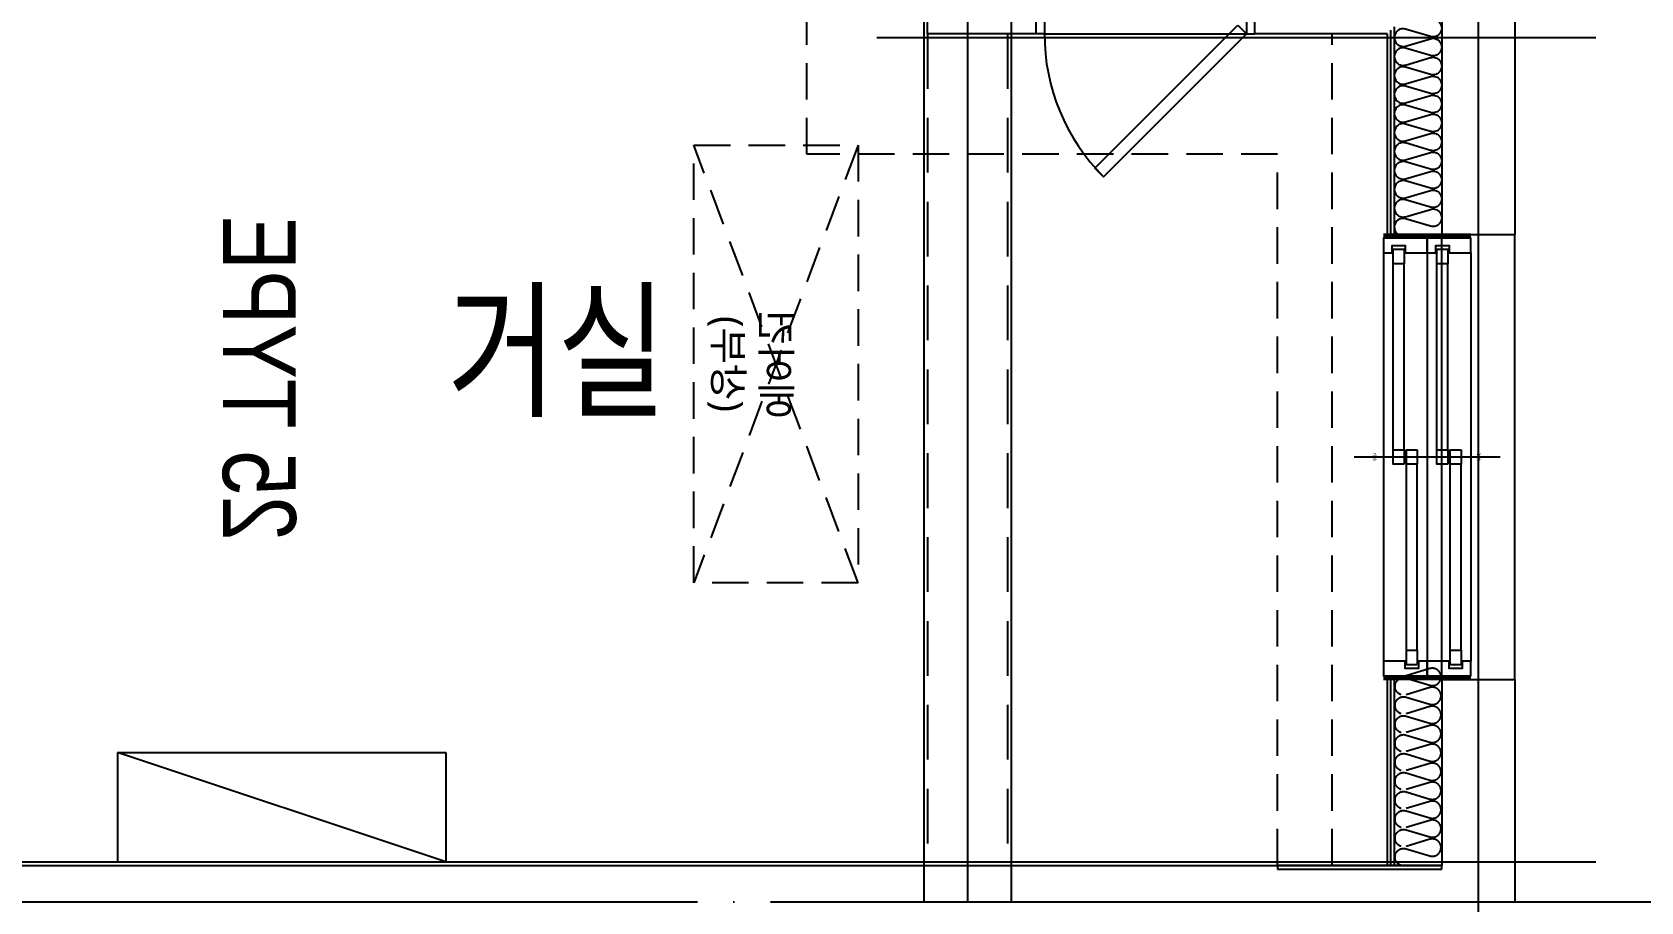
# Model space of a CAD drawing. Header units: millimetres. Extents: x 0 to 1390178, y 0 to 110113.
# Drawn here: x 727508 to 731918, y 34671 to 37056 of the extents above; entities that cross this region are included whole.
import ezdxf
from ezdxf.enums import TextEntityAlignment as Align
from ezdxf.xclip import XClip

# ---------------------------------------------------------------- set-up
doc = ezdxf.new("R2010")
doc.units = ezdxf.units.MM
doc.header["$LTSCALE"] = 100
doc.header["$XCLIPFRAME"] = 0
for name, pattern in [('X - 단위세대 확장형$0$CEN', [62, 60, -1, 0, -1]), ('X - 단위세대 확장형$0$HID', [1.5, 1, -0.5]), ('X - 단위세대 확장형$0$X-25$0$-HID', [2.5, 1.5, -1]), ('X - 단위세대 확장형$0$xr-49D(확)$0$HID', [2.3, 1.5, -0.8]), ('X - 평면도$0$CEN', [62, 60, -1, 0, -1])]:
    doc.linetypes.add(name, pattern=pattern)
doc.layers.get('DEFPOINTS').update_dxf_attribs({"color": 145})
for name, color, linetype in [('AA-XXXX-TEXT', 3, 'Continuous'), ('SYM', 7, 'Continuous'), ('X - 단위세대 확장형$0$A-CEN', 1, 'X - 단위세대 확장형$0$CEN'), ('X - 단위세대 확장형$0$A-CON', 2, 'Continuous'), ('X - 단위세대 확장형$0$A-GIP', 6, 'Continuous'), ('X - 단위세대 확장형$0$A-INS', 9, 'Continuous'), ('X - 단위세대 확장형$0$A-WIN', 4, 'Continuous'), ('X - 단위세대 확장형$0$AA-WAXM-CONC', 2, 'Continuous'), ('X - 단위세대 확장형$0$AA-XXXX-CNTL', 1, 'X - 단위세대 확장형$0$CEN'), ('X - 단위세대 확장형$0$M-AIR', 1, 'X - 단위세대 확장형$0$HID'), ('X - 단위세대 확장형$0$X-25$0$AA-DWXM-WIND', 4, 'Continuous'), ('X - 단위세대 확장형$0$X-25$0$AA-FFXM-KICH', 4, 'Continuous'), ('X - 단위세대 확장형$0$xr-49D(확)$0$AA-XXXX-HIDL2', 7, 'X - 단위세대 확장형$0$xr-49D(확)$0$HID'), ('X - 단위세대 확장형$0$결로방지단열재', 7, 'X - 단위세대 확장형$0$HID'), ('X - 단위세대 확장형$0$커텐박스', 6, 'X - 단위세대 확장형$0$HID'), ('X - 평면도$0$AA-XXXX-CNTL', 1, 'X - 평면도$0$CEN')]:
    doc.layers.add(name, color=color, linetype=linetype)
doc.layers.add('X - 단위세대 확장형$0$A-door', color=4, linetype='Continuous', lineweight=25)
for name, color, linetype, plot in [('X - 단위세대 확장형$0$A-MC', 171, 'Continuous', False), ('X - 단위세대 확장형$0$AA-EL-PCN8', 8, 'Continuous', False), ('X - 단위세대 확장형$0$DEFPOINT', 163, 'Continuous', False)]:
    doc.layers.add(name, color=color, linetype=linetype, plot=plot)
doc.styles.add('HAUD01', font='Dotum.ttf')
doc.styles.add('X - 단위세대 확장형$0$HAUD02', font='AcadEref.ttf', dxfattribs={"width": 0.8, "bigfont": 'kosdichs.shx'})
doc.styles.add('X - 단위세대 확장형$0$X-25$0$맑은 고딕', font='malgun.ttf')
doc.styles.add('X - 단위세대 확장형$0$X-55$0$맑은 고딕', font='malgun.ttf')

# ---------------------------------------------------------------- blocks, each defined once
blk = doc.blocks.new('X - 단위세대 확장형$0$20220222-결로')
at = {"layer": 'X - 단위세대 확장형$0$A-CON'}
for p, q in [((7690, 11320), (7690, 11310)), ((7690, 11310), (8140, 11310)), ((8140, 11310), (8140, 11320))]:
    blk.add_line(p, q, dxfattribs=at)
at = {"layer": 'X - 단위세대 확장형$0$A-CON', "color": 8}
blk.add_line((8140, 11320), (7690, 11320), dxfattribs=at)
at = {"layer": 'X - 단위세대 확장형$0$결로방지단열재'}
blk.add_lwpolyline([(7690, 11320), (7690, 13270), (6400, 13270), (6400, 14400), (650, 14400), (650, 11320)], dxfattribs=at)
at = {"layer": 'X - 단위세대 확장형$0$커텐박스'}
blk.add_line((7840, 11320), (7840, 13600), dxfattribs=at)
blk = doc.blocks.new('X - 단위세대 확장형$0$X-55$0$실외기실 점검문')
at = {"layer": 'X - 단위세대 확장형$0$A-door', "color": 8}
for p, q in [((-119.7, 577), (-119.7, 23)), ((-79.7, 565), (-79.7, 36)), ((0.3, 564), (0.3, 35))]:
    blk.add_line(p, q, dxfattribs=at)
at = {"layer": 'X - 단위세대 확장형$0$A-door'}
for points in [[(0.3, 600), (0.3, 564), (-79.7, 564), (-79.7, 577), (-119.7, 577), (-119.7, 600)], [(-95.6, 47), (-119.7, 23), (-511.4, 414.7), (-487.4, 438.8)], [(0.3, 0), (0.3, 36), (-79.7, 36), (-79.7, 23), (-119.7, 23), (-119.7, 0)]]:
    blk.add_lwpolyline(points, close=True, dxfattribs=at)
at = {"layer": 'X - 단위세대 확장형$0$A-door', "color": 1}
blk.add_arc((-119.7, 23), 554, 90, 135, dxfattribs=at)
blk = doc.blocks.new('*U1133')
at = {"layer": 'DEFPOINTS'}
for p, q in [((-610, -130), (-610, 110)), ((-605, -130), (-605, 110)), ((605, -130), (605, 110)), ((610, -130), (610, 110))]:
    blk.add_line(p, q, dxfattribs=at)
at = {"layer": 'X - 단위세대 확장형$0$X-25$0$AA-DWXM-WIND'}
for p, q in [((0, 190), (0, -210)), ((-20, 83), (-530, 83)), ((-20, 53), (-530, 53)), ((530, 47), (20, 47)), ((530, 17), (20, 17)), ((-20, -37), (-530, -37)), ((-20, -67), (-530, -67)), ((530, -73), (20, -73)), ((530, -103), (20, -103))]:
    blk.add_line(p, q, dxfattribs=at)
at = {"layer": 'X - 단위세대 확장형$0$X-25$0$AA-DWXM-WIND', "color": 8}
for p, q in [((-560, 110), (560, 110)), ((-560, -10), (560, -10)), ((-560, -130), (560, -130))]:
    blk.add_line(p, q, dxfattribs=at)
at = {"layer": 'X - 단위세대 확장형$0$X-25$0$AA-DWXM-WIND'}
for points in [[(-560, 86), (-580, 86), (-580, 50), (-560, 50), (-560, -10), (-560, -10), (-600, -10), (-600, 110), (-560, 110), (-560, 86)], [(560, 14), (580, 14), (580, 50), (560, 50), (560, 110), (560, 110), (600, 110), (600, -10), (560, -10), (560, 14)], [(-560, -34), (-580, -34), (-580, -70), (-560, -70), (-560, -130), (-560, -130), (-600, -130), (-600, -10), (-560, -10), (-560, -34)], [(560, -106), (580, -106), (580, -70), (560, -70), (560, -10), (560, -10), (600, -10), (600, -130), (560, -130), (560, -106)]]:
    blk.add_lwpolyline(points, dxfattribs=at)
for points in [[(-530, 53), (-530, 83), (-570, 83), (-570, 53)], [(20, 53), (20, 83), (-20, 83), (-20, 53)], [(-20, 17), (20, 17), (20, 47), (-20, 47)], [(570, 17), (570, 47), (530, 47), (530, 17)], [(-530, -67), (-530, -37), (-570, -37), (-570, -67)], [(20, -67), (20, -37), (-20, -37), (-20, -67)], [(-20, -103), (20, -103), (20, -73), (-20, -73)], [(570, -103), (570, -73), (530, -73), (530, -103)]]:
    blk.add_lwpolyline(points, close=True, dxfattribs=at)
at = {"layer": 'DEFPOINTS', "style": 'X - 단위세대 확장형$0$X-25$0$맑은 고딕', "width": 0.9}
for s, p in [('내부', (0, 133.2)), ('외부', (0, -152.2))]:
    blk.add_text(s, height=10, dxfattribs=at).set_placement(p, align=Align.MIDDLE_CENTER)
blk = doc.blocks.new('X - 단위세대 확장형$0$insul1')
blk.add_lwpolyline([(0, 0.25, 1.344031), (0.35, 0.25), (0.2, 0.75, -1.344031), (0.55, 0.75), (0.4, 0.25)], format="xyb")
blk = doc.blocks.new('X - 단위세대 확장형$0$A$C1B995BC2')
at = {"layer": 'X - 단위세대 확장형$0$M-AIR'}
for p, q in [((600, -225), (-600, 225)), ((-600, -225), (600, 225))]:
    blk.add_line(p, q, dxfattribs=at)
blk.add_lwpolyline([(-600, -225), (600, -225), (600, 225), (-600, 225)], close=True, dxfattribs=at)
at = {"layer": 'X - 단위세대 확장형$0$DEFPOINT', "style": 'X - 단위세대 확장형$0$X-55$0$맑은 고딕'}
for s, p in [('(상부)', (0, 130.6)), ('에어컨', (0, 0))]:
    blk.add_text(s, height=80, rotation=180, dxfattribs=at).set_placement(p, align=Align.MIDDLE_CENTER)
blk = doc.blocks.new('X - 단위세대 확장형$0$A$C11416124')
at = {"layer": 'X - 단위세대 확장형$0$A-CEN'}
blk.add_line((7109.4, 7948.8), (3489.4, 7948.8), dxfattribs=at)
at = {"layer": 'X - 단위세대 확장형$0$A-GIP'}
for p, q in [((4109.4, 9108.8), (3589.4, 9108.8)), ((4109.4, 9098.8), (3589.4, 9098.8)), ((5879.4, 9108.8), (5309.4, 9108.8)), ((5869.4, 9098.8), (5309.4, 9098.8)), ((5869.4, 9098.8), (5869.4, 8736.8)), ((5869.4, 8136.8), (5869.4, 7838.8)), ((5869.4, 7838.8), (7009.4, 7838.8))]:
    blk.add_line(p, q, dxfattribs=at)
at = {"layer": 'X - 단위세대 확장형$0$A-INS'}
for p, q in [((3589.4, 9248.8), (3589.4, 8798.8)), ((4109.4, 9118.8), (3589.4, 9118.8)), ((5889.4, 9118.8), (5309.4, 9118.8))]:
    blk.add_line(p, q, dxfattribs=at)
at = {"layer": 'X - 단위세대 확장형$0$A-INS', "elevation": 0}
blk.add_lwpolyline([(5908.5, 9217.9, 1.337394), (5862.3, 9217.9), (5882.5, 9149.6, -1.337394), (5836.3, 9149.6), (5856.5, 9217.9, 1.337394), (5810.3, 9217.9), (5830.5, 9149.6, -1.337394), (5784.3, 9149.6), (5804.5, 9217.9, 1.337394), (5758.3, 9217.9), (5778.5, 9149.6, -1.337394), (5732.3, 9149.6), (5752.5, 9217.9, 1.337394), (5706.3, 9217.9), (5726.5, 9149.6, -1.337394), (5680.3, 9149.6), (5700.5, 9217.9, 1.337394), (5654.3, 9217.9), (5674.5, 9149.6, -1.337394), (5628.3, 9149.6), (5648.5, 9217.9, 1.337394), (5602.3, 9217.9), (5622.5, 9149.6, -1.337394), (5576.3, 9149.6), (5596.5, 9217.9, 1.337394), (5550.3, 9217.9), (5570.5, 9149.6, -1.337394), (5524.3, 9149.6), (5544.5, 9217.9, 1.337394), (5498.3, 9217.9), (5518.5, 9149.6, -1.337394), (5472.3, 9149.6), (5492.5, 9217.9, 1.337394), (5446.3, 9217.9), (5466.5, 9149.6, -1.337394), (5420.3, 9149.6), (5440.5, 9217.9, 1.337394), (5394.3, 9217.9), (5414.5, 9149.6, -1.337394), (5368.3, 9149.6), (5388.5, 9217.9, 1.337394), (5342.3, 9217.9), (5362.5, 9149.6, -0.859308), (5319.4, 9129.5, -0.859308)], format="xyb", dxfattribs=at)
at = {"layer": 'X - 단위세대 확장형$0$A-MC'}
for p, q in [((3599.4, 4177), (3599.4, 9671.3)), ((5859.4, 7700.1), (5859.4, 9671.3)), ((7109.4, 8068.8), (3489.4, 8068.8)), ((7109.4, 7828.8), (3489.4, 7828.8))]:
    blk.add_line(p, q, dxfattribs=at)
at = {"layer": 'X - 단위세대 확장형$0$AA-EL-PCN8'}
for p, q in [((4099.4, 9448.8), (5319.4, 9448.8)), ((4099.4, 9248.8), (5319.4, 9248.8))]:
    blk.add_line(p, q, dxfattribs=at)
at = {"layer": 'X - 단위세대 확장형$0$AA-WAXM-CONC'}
for p, q in [((4099.4, 9448.8), (3489.4, 9448.8)), ((4099.4, 9248.8), (4099.4, 9448.8)), ((5319.4, 9248.8), (5319.4, 9448.8)), ((6089.4, 9448.8), (5319.4, 9448.8)), ((3589.4, 1308.8), (3589.4, 9248.8)), ((4099.4, 9248.8), (3589.4, 9248.8)), ((6089.4, 9248.8), (5319.4, 9248.8))]:
    blk.add_line(p, q, dxfattribs=at)
at = {"layer": 'X - 단위세대 확장형$0$AA-XXXX-CNTL'}
for p, q in [((3489.4, 988.9), (3489.4, 9671.3)), ((7109.4, 9348.8), (3489.4, 9348.8))]:
    blk.add_line(p, q, dxfattribs=at)
at = {"layer": 'X - 단위세대 확장형$0$X-25$0$AA-FFXM-KICH', "color": 252, "linetype": 'X - 단위세대 확장형$0$X-25$0$-HID', "ltscale": 10, "elevation": 0}
blk.add_lwpolyline([(3899.4, 5618.8), (3899.4, 6518.8), (3599.4, 6518.8), (3899.4, 5618.8), (3599.4, 5618.8), (3599.4, 6518.8)], dxfattribs=at)
at = {"layer": 'X - 단위세대 확장형$0$xr-49D(확)$0$AA-XXXX-HIDL2'}
for p, q in [((5869.4, 8058.8), (3589.4, 8058.8)), ((5869.4, 7838.8), (3589.4, 7838.8))]:
    blk.add_line(p, q, dxfattribs=at)
at = {"xscale": -1.000000000000001, "rotation": 179.9999999999999}
blk.add_blockref('X - 단위세대 확장형$0$X-55$0$실외기실 점검문', (5989.1, 8736.8), dxfattribs=at)
at = {"rotation": 179.9999999999999}
blk.add_blockref('X - 단위세대 확장형$0$A$C1B995BC2', (4964.4, 7423.8), dxfattribs=at)
at = {"layer": 'X - 단위세대 확장형$0$A-INS'}
ref = blk.add_blockref('X - 단위세대 확장형$0$insul1', (3589.4, 9118.8), dxfattribs=dict(at, xscale=130, yscale=130, zscale=130, row_count=1, column_count=10, row_spacing=0, column_spacing=52))
XClip(ref).set_block_clipping_path([(0, 0), (4, 1)])
at = {"layer": 'X - 단위세대 확장형$0$A-WIN', "rotation": 179.9999999999999}
blk.add_blockref('*U1133', (4709.4, 9198.8), dxfattribs=at)
at = {"layer": 'X - 단위세대 확장형$0$DEFPOINT', "insert": (4479.2, 5904.9), "char_height": 200, "attachment_point": 7, "style": 'X - 단위세대 확장형$0$HAUD02'}
blk.add_mtext_dynamic_manual_height_columns('{\\fArial|b0|i0|c0|p34;25} {\\fArial|b0|i0|c0|p34;TYPE}', width=1115.063, gutter_width=12.5, heights=[0], dxfattribs=at)
blk = doc.blocks.new('X - 단위세대 확장형', base_point=(-475.4, -286.7))
at = {"layer": 'X - 단위세대 확장형$0$AA-XXXX-CNTL'}
blk.add_line((79044.5, 50563.1), (88213.6, 50563.1), dxfattribs=at)
blk.add_blockref('X - 단위세대 확장형$0$20220222-결로', (70482, 39343.1))
ref = blk.add_blockref('X - 단위세대 확장형$0$A$C11416124', (69373.2, 47073.7), dxfattribs=dict(xscale=-1, rotation=270))
XClip(ref).set_block_clipping_path([(3489.4068502185, 988.9141629766), (6209.4068502223, 9671.3150731697)])
blk = doc.blocks.new('20220114_기준층 실명')
at = {"layer": 'AA-XXXX-TEXT', "style": 'HAUD01', "width": 0.8}
blk.add_text('거실', height=300, dxfattribs=at).set_placement((-6592.4, 18872.4), align=Align.MIDDLE_CENTER)
blk = doc.blocks.new('X - 평면도', base_point=(-475.4, -286.7))
at = {"layer": 'X - 평면도$0$AA-XXXX-CNTL'}
for p, q in [((1086722, 68689.6), (1086722, 22495.2)), ((1078582, 50563.1), (1096213.6, 50563.1))]:
    blk.add_line(p, q, dxfattribs=at)

msp = doc.modelspace()

# ---------------------------------------------------------------- block references
at = {"layer": 'SYM'}
ref = msp.add_blockref('X - 단위세대 확장형', (652274.7, -16179.1), dxfattribs=at)
XClip(ref).set_block_clipping_path([(27286.2339647645, 22495.2025850526), (88213.6007378809, 68689.6277392105)])

# ---------------------------------------------------------------- next in the draw order: block references
ref = msp.add_blockref('X - 평면도', (-355725.3, -16179.1))
XClip(ref).set_block_clipping_path([(1027249.9161542748, 15892.4151621381), (1111249.9161542747, 75292.4151621381)])

# ---------------------------------------------------------------- next in the draw order: block references
at = {"layer": 'AA-XXXX-TEXT'}
msp.add_blockref('20220114_기준층 실명', (735539.4, 17309.8), dxfattribs=at)

doc.saveas('drawing.dxf')
